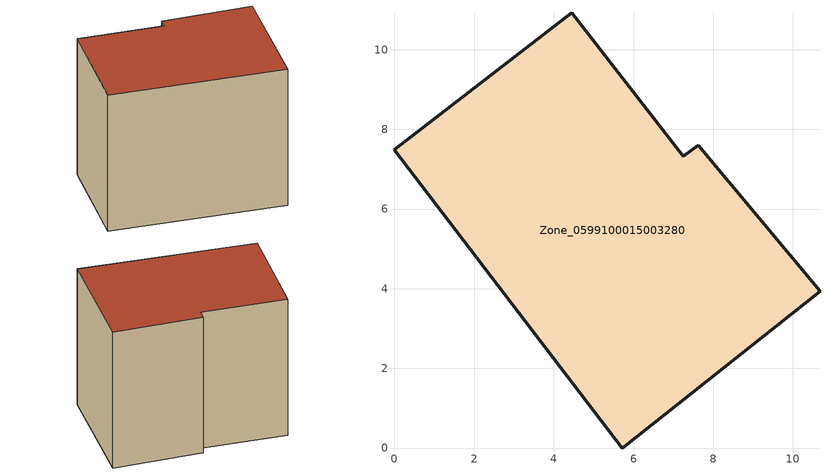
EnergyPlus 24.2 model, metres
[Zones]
Zone_0599100015003280
 floor ground (C_G): 5.72,0 0,7.48 4.46,10.92 7.25,7.32 7.62,7.6 10.68,3.93 z0.89
 wall outside (C_F): 7.25,7.32 4.46,10.92 0,7.48 5.72,0 10.68,3.93 7.62,7.6 7.25,7.32 z0.89:8.94
 roof outside (C_R): 10.68,3.93 7.62,7.6 7.25,7.32 4.46,10.92 0,7.48 5.72,0 z8.94
[BUILDING]
Pand.0599100015003280: North Axis=0; Terrain=City; Loads Convergence Tolerance Value=0.04; Temperature Convergence Tolerance Value=0.4; Solar Distribution=FullExterior; Maximum Number of Warmup Days=25; Minimum Number of Warmup Days=1
[Site:Location]
Rotterdam.The.Hague.AP_ZH_NLD Design_Conditions: Latitude=51.96; Longitude=4.45; Time Zone=1; Elevation=-4.5
[SITE:GROUNDTEMPERATURE:BUILDINGSURFACE]
18, 18, 18, 18, 18, 18, 18, 18, 18, 18, 18, 18
[MATERIAL] Thermal Absorptance=0.9; Solar Absorptance=0.7; Visible Absorptance=0.7
Name | Roughness | Thickness | Conductivity | Density | Specific Heat
G.TI.1975-1991 | MediumSmooth | 0.15 | 0.288461 | 540 | 1210
F.TI.1975-1991 | Rough | 0.3 | 0.230769 | 1920 | 840
R.TI.1975-1991 | MediumRough | 0.2 | 0.153846 | 1500 | 1000
[CONSTRUCTION]
C_G: G.TI.1975-1991
C_F: F.TI.1975-1991
C_R: R.TI.1975-1991
[ZONE]
Zone_0599100015003280: Type=1; Multiplier=1; Ceiling Height=Autocalculate; Volume=Autocalculate; Floor Area=autocalculate; Part of Total Floor Area=Yes
[ZONEINFILTRATION:DESIGNFLOWRATE]
Infil_Zone_0599100015003280: Zone or ZoneList or Space or SpaceList=Zone_0599100015003280; Schedule=AlwaysOn; Design Flow Rate Calculation Method=Flow/Area; Flow Rate per Floor Area=0.003; Constant Term Coefficient=1; Temperature Term Coefficient=0; Velocity Term Coefficient=0; Velocity Squared Term Coefficient=0
[HVACTEMPLATE:ZONE:IDEALLOADSAIRSYSTEM]
Zone_0599100015003280: Maximum Heating Supply Air Temperature=50; Minimum Cooling Supply Air Temperature=13; Maximum Heating Supply Air Humidity Ratio=0.0156; Minimum Cooling Supply Air Humidity Ratio=0.0077; Heating Limit=NoLimit; Cooling Limit=NoLimit; Dehumidification Control Type=ConstantSensibleHeatRatio; Cooling Sensible Heat Ratio=0.7; Dehumidification Setpoint=60; Humidification Control Type=None; Humidification Setpoint=30; Outdoor Air Method=None; Outdoor Air Flow Rate per Person=0.00944; Outdoor Air Flow Rate per Zone Floor Area=0; Outdoor Air Flow Rate per Zone=0; Demand Controlled Ventilation Type=None; Outdoor Air Economizer Type=NoEconomizer; Heat Recovery Type=None; Sensible Heat Recovery Effectiveness=0.7; Latent Heat Recovery Effectiveness=0.65
[ZONECONTROL:THERMOSTAT]
ThermostatControl_Zone_0599100015003280: Zone or ZoneList=Zone_0599100015003280; Control Type Schedule=DualSetpointControlType; Control 1=Thermostat_Zone_0599100015003280; Temperature Difference Between Cutout And Setpoint=0
[THERMOSTATSETPOINT:DUALSETPOINT]
Thermostat_Zone_0599100015003280: Heating Setpoint Temperature Schedule=HeatingSetpoint_Zone_0599100015003280; Cooling Setpoint Temperature Schedule=CoolingSetpoint_Zone_0599100015003280
[SCHEDULE:COMPACT]
HeatingSetpoint_Zone_0599100015003280: Through: 12/31, For: AllDays, Until: 24:00, 21
CoolingSetpoint_Zone_0599100015003280: Through: 12/31, For: AllDays, Until: 24:00, 24
DualSetpointControlType: Through: 12/31, For: AllDays, Until: 24:00, 4
AlwaysOn: Through: 12/31, For: AllDays, Until: 24:00, 1
